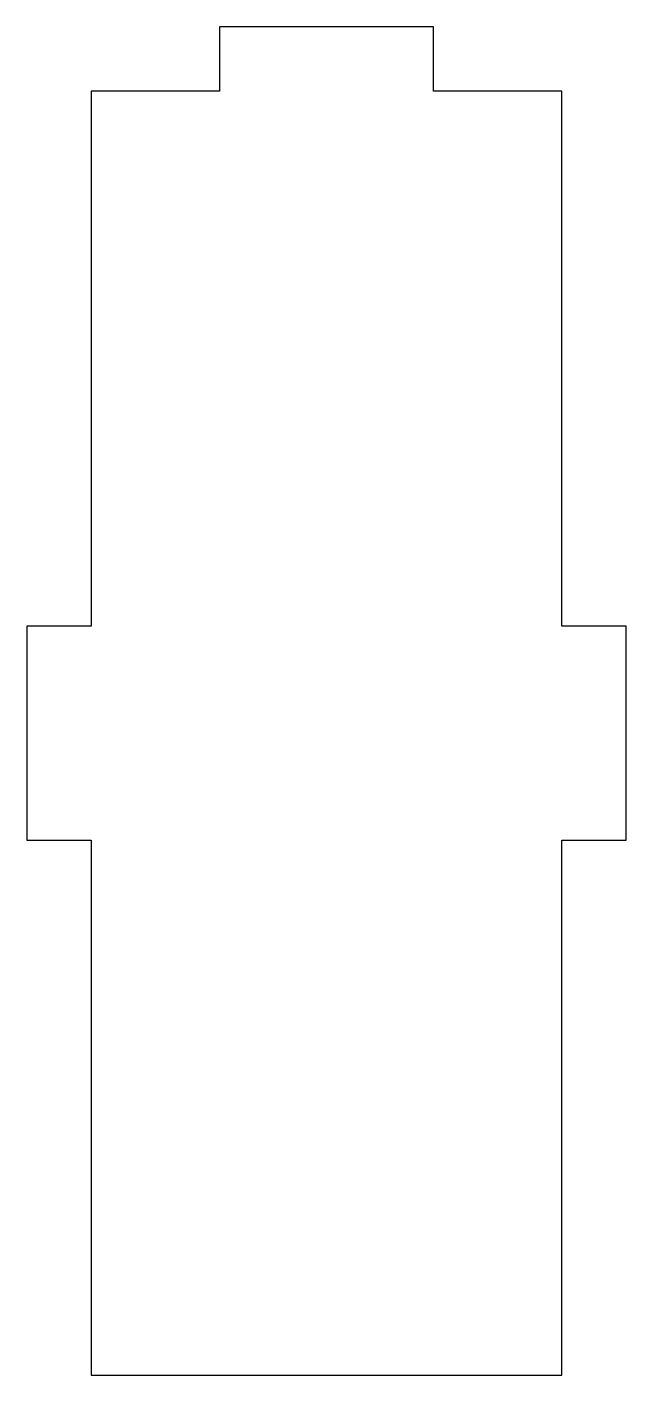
# Model space of a CAD drawing. Header units: millimetres. Extents: x -25 to 3, y 3 to 66.
import ezdxf

# ---------------------------------------------------------------- set-up
doc = ezdxf.new("R2010")
doc.units = ezdxf.units.MM

msp = doc.modelspace()

# ---------------------------------------------------------------- linework, layer by layer
msp.add_lwpolyline([(0, 38), (0, 63), (-6, 63), (-6, 66), (-16, 66), (-16, 63), (-22, 63), (-22, 38), (-25, 38), (-25, 28), (-22, 28), (-22, 3), (0, 3), (0, 28), (3, 28), (3, 38)], close=True)

doc.saveas('drawing.dxf')
